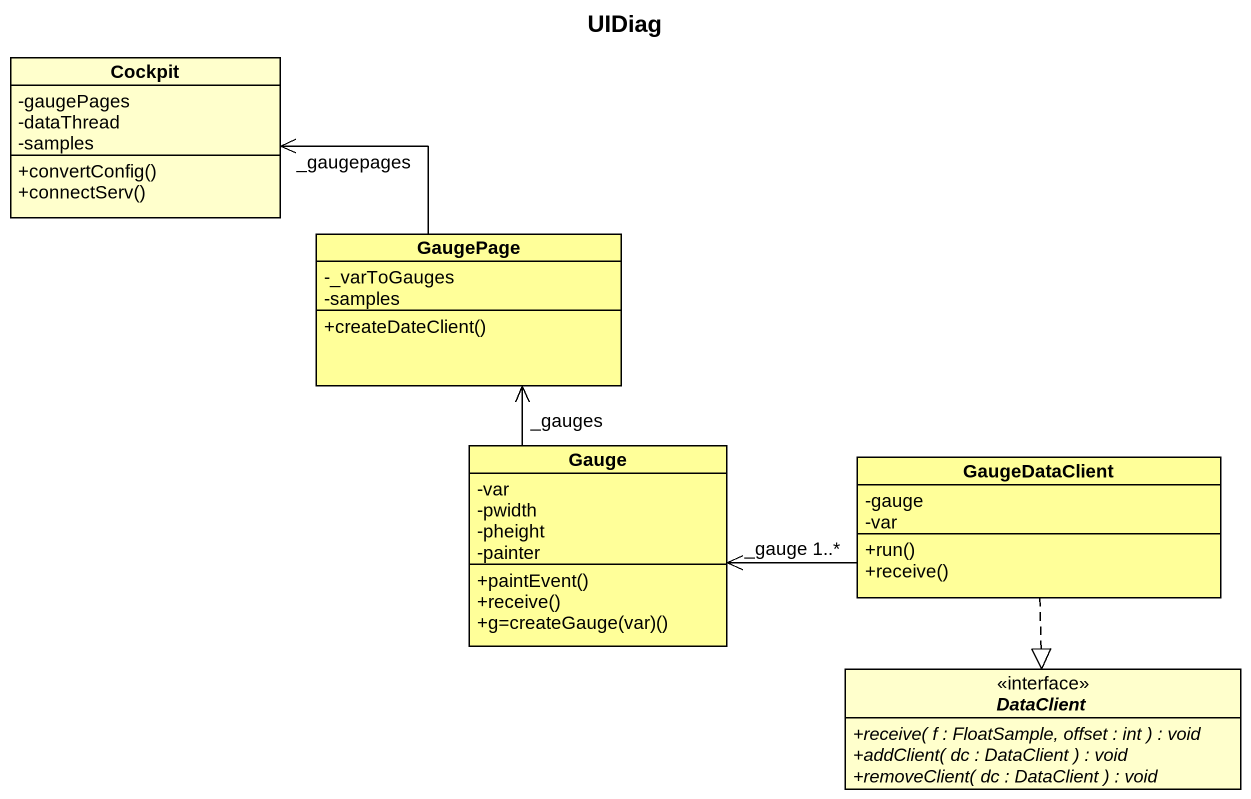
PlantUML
@startuml
title UIDiag
hide circle
hide empty members
skinparam classAttributeIconSize 0
class Cockpit {
  -gaugePages
  -dataThread
  -samples
  +convertConfig()
  +connectServ()
}
class GaugePage #FFFF99 {
  -_varToGauges
  -samples
  +createDateClient()
}
class Gauge #FFFF99 {
  -var
  -pwidth
  -pheight
  -painter
  +paintEvent()
  +receive()
  +g=createGauge(var)()
}
class GaugeDataClient #FFFF99 {
  -gauge
  -var
  +run()
  +receive()
}
interface DataClient {
  {abstract} +receive( f : FloatSample, offset : int ) : void
  {abstract} +addClient( dc : DataClient ) : void
  {abstract} +removeClient( dc : DataClient ) : void
}
GaugePage -left-> Cockpit : _gaugepages
Gauge -up-> GaugePage : _gauges
GaugeDataClient -left-> Gauge : _gauge 1..*
GaugeDataClient ..|> DataClient
@enduml
